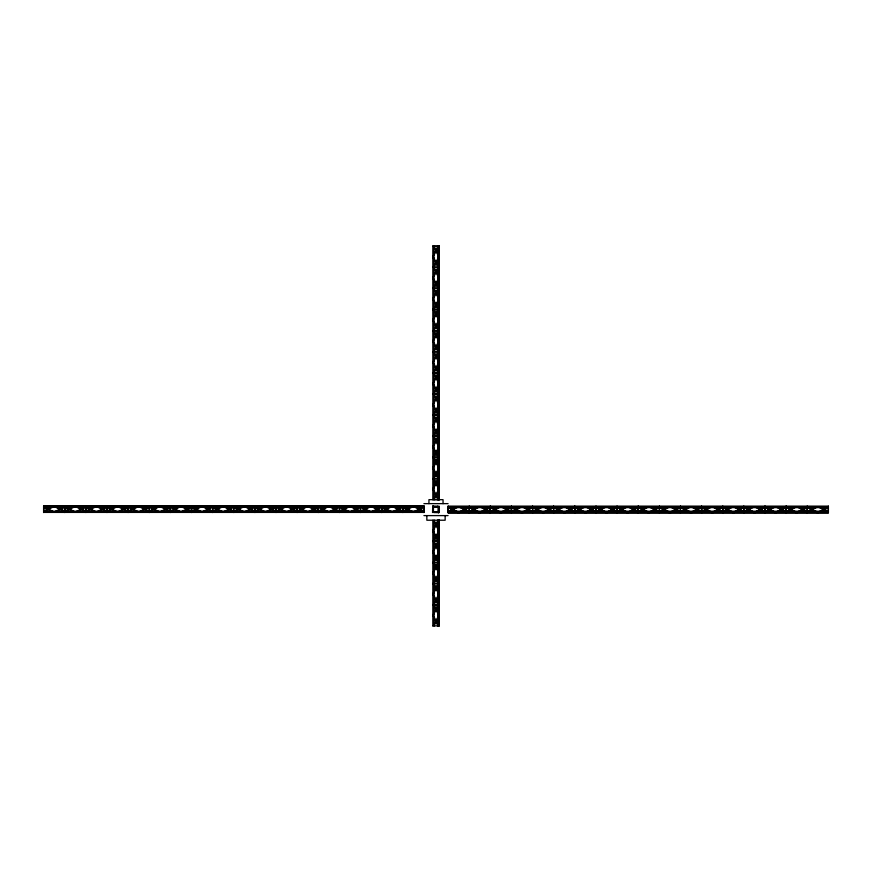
<?xml version="1.0" encoding="UTF-8"?>
<svg xmlns="http://www.w3.org/2000/svg" width="872" height="872" viewBox="0 0 872 872"><rect width="100%" height="100%" fill="white"/><g stroke="black" fill="none" stroke-linecap="round" stroke-linejoin="round"><path stroke-width="1.31" d="M433.853 254.428L437.875 246.264M433.853 255.529L437.875 247.365M434.114 266.025L438.703 256.695L434.114 247.365M434.114 267.126L438.703 257.796M433.853 275.552L437.875 267.399M433.853 276.664L437.875 268.5M434.114 287.15L438.703 277.83L434.114 268.5M434.114 288.261L438.703 278.931M433.853 296.687L437.875 288.523M433.853 297.788L437.875 289.635M434.114 308.285L438.703 298.954L434.114 289.635M434.114 309.386L438.703 300.066M433.853 317.822L437.875 309.658M433.853 318.923L437.875 310.759M434.114 329.42L438.703 320.089L434.114 310.759M434.114 330.521L438.703 321.19M433.853 338.946L437.875 330.793M433.853 340.058L437.875 331.894M434.114 350.544L438.703 341.225L434.114 331.894M434.114 351.656L438.703 342.325M433.853 360.082L437.875 351.917M433.853 361.182L437.875 353.018M434.114 371.679L438.703 362.349L434.114 353.018M434.114 372.78L438.703 363.45M433.853 381.217L437.875 373.053M433.853 382.318L437.875 374.153M434.114 392.803L438.703 383.484L434.114 374.153M434.114 393.915L438.703 384.585M433.853 402.341L437.875 394.177M433.853 403.442L437.875 395.288M434.114 413.938L438.703 404.608L434.114 395.288M434.114 415.039L438.703 405.72M433.853 423.476L437.875 415.312M433.853 424.577L437.875 416.413M434.114 435.074L438.703 425.743L434.114 416.413M434.114 436.174L438.703 426.844M433.853 444.6L437.875 436.447M433.853 445.712L437.875 437.548M434.114 456.198L438.703 446.878L434.114 437.548M434.114 457.31L438.703 447.979M433.853 465.735L437.875 457.571M433.853 466.836L437.875 458.672M434.114 477.333L438.703 468.002L434.114 458.672M434.114 478.434L438.703 469.103M433.853 486.87L437.875 478.706M433.853 487.971L437.875 479.807M434.114 498.468L438.703 489.138L434.114 479.807M434.114 499.569L438.703 490.238M433.853 528.508L437.875 520.344M433.853 529.609L437.875 521.456M434.114 540.106L438.703 530.776L434.114 521.456M434.114 541.207L438.703 531.887M433.853 549.643L437.875 541.479M433.853 550.744L437.875 542.58M434.114 561.241L438.703 551.911L434.114 542.58M434.114 562.342L438.703 553.012M433.853 570.768L437.875 562.614M433.853 571.879L437.875 563.715M434.114 582.365L438.703 573.046L434.114 563.715M434.114 583.477L438.703 574.147M433.853 591.903L437.875 583.739M433.853 593.004L437.875 584.85M434.114 603.5L438.703 594.17L434.114 584.85M434.114 604.601L438.703 595.282M433.853 613.038L437.875 604.874M433.853 614.139L437.875 605.975M434.114 624.635L438.703 615.305L434.114 605.975M434.114 625.736L438.703 616.406M43.731 511.101L53.061 506.229M44.843 511.101L54.162 506.512L63.493 511.101M55.328 511.363L63.493 507.341M56.44 511.363L64.593 507.341M64.866 511.101L74.196 506.229M65.967 511.101L75.297 506.512L84.628 511.101M76.464 511.363L84.628 507.341M77.564 511.363L85.729 507.341M86.001 511.101L95.321 506.229M87.102 511.101L96.432 506.512L105.752 511.101M97.588 511.363L105.752 507.341M98.7 511.363L106.864 507.341M107.125 511.101L116.456 506.229M108.226 511.101L117.556 506.512L126.887 511.101M118.723 511.363L126.887 507.341M119.824 511.363L127.988 507.341M128.26 511.101L137.58 506.229M129.361 511.101L138.692 506.512L148.011 511.101M139.858 511.363L148.011 507.341M140.959 511.363L149.123 507.341M149.385 511.101L158.715 506.229M150.496 511.101L159.816 506.512L169.146 511.101M160.982 511.363L169.146 507.341M162.094 511.363L170.247 507.341M170.52 511.101L179.85 506.229M171.62 511.101L180.951 506.512L190.281 511.101M182.117 511.363L190.281 507.341M183.218 511.363L191.382 507.341M191.655 511.101L200.974 506.229M192.756 511.101L202.086 506.512L211.405 511.101M203.252 511.363L211.405 507.341M204.353 511.363L212.517 507.341M212.779 511.101L222.109 506.229M213.88 511.101L223.21 506.512L232.541 511.101M224.377 511.363L232.541 507.341M225.477 511.363L233.642 507.341M233.914 511.101L243.244 506.229M235.015 511.101L244.345 506.512L253.676 511.101M245.512 511.363L253.676 507.341M246.613 511.363L254.777 507.341M255.038 511.101L264.369 506.229M256.15 511.101L265.47 506.512L274.8 511.101M266.636 511.363L274.8 507.341M267.748 511.363L275.901 507.341M276.173 511.101L285.504 506.229M277.274 511.101L286.605 506.512L295.935 511.101M287.771 511.363L295.935 507.341M288.872 511.363L297.036 507.341M297.308 511.101L306.628 506.229M298.409 511.101L307.74 506.512L317.059 511.101M308.906 511.363L317.059 507.341M310.007 511.363L318.171 507.341M318.433 511.101L327.763 506.229M319.544 511.101L328.864 506.512L338.194 511.101M330.03 511.363L338.194 507.341M331.131 511.363L339.295 507.341M339.568 511.101L348.898 506.229M340.669 511.101L349.999 506.512L359.329 511.101M351.165 511.363L359.329 507.341M352.266 511.363L360.43 507.341M360.692 511.101L370.022 506.229M361.804 511.101L371.123 506.512L380.454 511.101M372.29 511.363L380.454 507.341M373.401 511.363L381.555 507.341M381.827 511.101L391.157 506.229M382.928 511.101L392.258 506.512L401.589 511.101M393.425 511.363L401.589 507.341M394.526 511.363L402.69 507.341M402.962 511.101L412.282 506.229M404.063 511.101L413.393 506.512L422.713 511.101M414.56 511.363L422.713 507.341M415.661 511.363L423.825 507.341M457.506 506.785L448.175 511.374L448.175 506.327M449.287 511.374L458.607 506.785L467.937 511.374M459.773 511.635L467.937 507.613M460.885 511.635L469.038 507.613M478.641 506.785L469.31 511.374L469.31 506.327M470.411 511.374L479.742 506.785L489.072 511.374M480.908 511.635L489.072 507.613M482.009 511.635L490.173 507.613M499.765 506.785L490.446 511.374L490.446 506.327M491.546 511.374L500.877 506.785L510.196 511.374M502.043 511.635L510.196 507.613M503.144 511.635L511.308 507.613M520.9 506.785L511.57 511.374L511.57 506.327M512.671 511.374L522.001 506.785L531.331 511.374M523.167 511.635L531.331 507.613M524.268 511.635L532.432 507.613M542.035 506.785L532.705 511.374L532.705 506.327M533.806 511.374L543.136 506.785L552.456 511.374M544.302 511.635L552.456 507.613M545.403 511.635L553.567 507.613M553.829 511.374L563.159 506.785M554.941 511.374L564.26 506.785L573.591 511.374M565.427 511.635L573.591 507.613M566.538 511.635L574.692 507.613M584.294 506.785L574.964 511.374L574.964 506.327M576.065 511.374L585.395 506.785L594.726 511.374M586.562 511.635L594.726 507.613M587.663 511.635L595.827 507.613M605.419 506.785L596.099 511.374L596.099 506.327M597.2 511.374L606.531 506.785L615.85 511.374M607.697 511.635L615.85 507.613M608.798 511.635L616.962 507.613M617.223 511.374L626.554 506.785M618.324 511.374L627.655 506.785L636.985 511.374M628.821 511.635L636.985 507.613M629.922 511.635L638.086 507.613M647.689 506.785L638.359 511.374L638.359 506.327M639.459 511.374L648.79 506.785L658.12 511.374M649.956 511.635L658.12 507.613M651.057 511.635L659.221 507.613M668.813 506.785L659.483 511.374L659.483 506.327M660.595 511.374L669.914 506.785L679.244 511.374M671.08 511.635L679.244 507.613M672.192 511.635L680.345 507.613M680.618 511.374L689.948 506.785M681.719 511.374L691.049 506.785L700.38 511.374M692.215 511.635L700.38 507.613M693.316 511.635L701.48 507.613M711.072 506.785L701.753 511.374L701.753 506.327M702.854 511.374L712.184 506.785L721.504 511.374M713.351 511.635L721.504 507.613M714.451 511.635L722.616 507.613M732.208 506.785L722.877 511.374L722.877 506.327M723.989 511.374L733.308 506.785L742.639 511.374M734.475 511.635L742.639 507.613M735.576 511.635L743.74 507.613M744.012 511.374L753.343 506.785M745.113 511.374L754.444 506.785L763.774 511.374M755.61 511.635L763.774 507.613M756.711 511.635L764.875 507.613M774.467 506.785L765.136 511.374L765.136 506.327M766.248 511.374L775.568 506.785L784.898 511.374M776.734 511.635L784.898 507.613M777.846 511.635L785.999 507.613M795.602 506.785L786.272 511.374L786.272 506.327M787.372 511.374L796.703 506.785L806.033 511.374M797.869 511.635L806.033 507.613M798.97 511.635L807.134 507.613M807.407 511.374L816.726 506.785M808.508 511.374L817.838 506.785L827.157 511.374M819.004 511.635L827.157 507.613M820.105 511.635L828.269 507.613M432.686 246.133L439.292 246.133L439.292 499.7M432.828 246.264L439.161 246.264M432.686 267.257L439.292 267.257M432.828 267.399L439.161 267.399M432.828 288.261L439.161 288.261M432.686 288.392L439.292 288.392M432.828 309.386L439.161 309.386M432.686 309.527L439.292 309.527M432.828 309.658L439.161 309.658M432.686 330.652L439.292 330.652M432.828 330.793L439.161 330.793M432.828 351.656L439.161 351.656M432.686 351.787L439.292 351.787M432.828 372.78L439.161 372.78M432.686 372.911L439.292 372.911M432.828 373.053L439.161 373.053M432.828 393.915L439.161 393.915M432.686 394.046L439.292 394.046M432.828 394.177L439.161 394.177M432.828 415.039L439.161 415.039M432.686 415.181L439.292 415.181M432.828 436.174L439.161 436.174M432.686 436.305L439.292 436.305M432.828 436.447L439.161 436.447M432.828 457.31L439.161 457.31M432.686 457.44L439.292 457.44M432.828 457.571L439.161 457.571M432.686 478.575L439.292 478.575M432.828 478.706L439.161 478.706M432.828 499.569L439.161 499.569M423.912 503.635L448.077 503.635M43.6 506.054L423.956 506.054M43.6 506.349L423.956 506.349M439.161 506.196L439.03 511.374L438.278 511.374L438.278 506.643M448.045 506.327L828.4 506.327M43.6 506.512L423.956 506.512M437.875 506.49L439.03 506.49M448.175 506.49L469.038 506.49M469.31 506.49L490.173 506.49M490.446 506.49L511.308 506.49M511.57 506.49L532.432 506.49M532.705 506.49L553.567 506.49M553.829 506.49L574.692 506.49M574.964 506.49L595.827 506.49M596.099 506.49L616.962 506.49M617.223 506.49L638.086 506.49M638.359 506.49L659.221 506.49M659.483 506.49L680.345 506.49M680.618 506.49L701.48 506.49M701.753 506.49L722.616 506.49M722.877 506.49L743.74 506.49M744.012 506.49L764.875 506.49M765.136 506.49L785.999 506.49M786.272 506.49L807.134 506.49M807.407 506.49L828.269 506.49M43.731 506.621L64.593 506.621M64.866 506.621L85.729 506.621M86.001 506.621L106.864 506.621M107.125 506.621L127.988 506.621M128.26 506.621L149.123 506.621M149.385 506.621L170.247 506.621M170.52 506.621L191.382 506.621M191.655 506.621L212.517 506.621M212.779 506.621L233.642 506.621M233.914 506.621L254.777 506.621M255.038 506.621L275.901 506.621M276.173 506.621L297.036 506.621M297.308 506.621L318.171 506.621M318.433 506.621L339.295 506.621M339.568 506.621L360.43 506.621M360.692 506.621L381.555 506.621M381.827 506.621L402.69 506.621M402.962 506.621L423.825 506.621M437.875 506.643L439.03 506.643M448.045 506.621L828.4 506.621M43.6 506.806L423.956 506.806M433.144 506.752L437.744 506.752M448.045 506.785L828.4 506.785M433.144 506.948L437.875 506.948L437.875 506.196L432.686 506.054L433.449 506.196M448.045 507.079L828.4 507.079M43.6 507.21L423.956 507.21M43.6 507.341L423.956 507.341M432.686 507.482L433.449 507.482M448.045 507.613L828.4 507.613M43.6 511.243L423.956 511.101M438.278 511.243L439.03 511.243M448.045 511.374L828.4 511.374M448.045 511.504L828.4 511.504M432.686 511.777L432.556 512.529L432.686 507.341L433.449 507.341L433.449 512.071M438.572 511.777L433.842 511.777L433.842 512.529L439.03 512.66L438.278 512.529M433.983 511.962L438.572 511.962M448.045 511.908L448.175 512.66M469.038 511.908L469.31 512.66M532.432 511.908L532.705 512.66M553.829 511.908L553.567 512.66M595.827 511.908L596.099 512.66M617.223 511.908L616.962 512.66M659.221 511.908L659.483 512.66M680.618 511.908L680.345 512.66M722.616 511.908L722.877 512.66M744.012 511.908L743.74 512.66M807.407 511.908L807.134 512.66M432.686 512.071L433.842 512.071M432.686 512.235L438.572 512.355M448.045 512.365L828.4 512.202M43.6 512.398L423.956 512.398M448.175 512.496L469.038 512.496M469.31 512.496L490.173 512.496M490.446 512.496L511.308 512.496M511.57 512.496L532.432 512.496M532.705 512.496L553.567 512.496M553.829 512.496L574.692 512.496M574.964 512.496L595.827 512.496M596.099 512.496L616.962 512.496M617.223 512.496L638.086 512.496M638.359 512.496L659.221 512.496M659.483 512.496L680.345 512.496M680.618 512.496L701.48 512.496M701.753 512.496L722.616 512.496M722.877 512.496L743.74 512.496M744.012 512.496L764.875 512.496M765.136 512.496L785.999 512.496M786.272 512.496L807.134 512.496M807.407 512.496L828.269 512.496M448.045 512.66L828.4 512.66M423.912 515.603L448.077 515.603M432.828 541.207L439.161 541.207M432.686 541.349L439.292 541.349M432.828 541.479L439.161 541.479M432.686 562.473L439.292 562.473M432.828 562.614L439.161 562.614M432.828 583.477L439.161 583.477M432.686 583.608L439.292 583.608M432.828 604.601L439.161 604.601M432.686 604.743L439.292 604.743M432.828 604.874L439.161 604.874M432.686 625.867L439.292 625.867L439.292 520.213M818.939 506.785L828.269 511.374M808.508 507.613L816.672 511.635M807.407 507.613L815.56 511.635M797.804 506.785L807.134 511.374L807.134 506.327M787.372 507.613L795.537 511.635M786.272 507.613L794.436 511.635M776.679 506.785L785.999 511.374L785.999 506.327M766.248 507.613L774.412 511.635M765.136 507.613L773.301 511.635M755.544 506.785L764.875 511.374L764.875 506.327M745.113 507.613L753.277 511.635M744.012 507.613L752.176 511.635M734.42 506.785L743.74 511.374L743.74 506.327M723.989 507.613L732.142 511.635M722.877 507.613L731.041 511.635M713.285 506.785L722.616 511.374M702.854 507.613L711.018 511.635M701.753 507.613L709.906 511.635M692.15 506.785L701.48 511.374L701.48 506.327M681.719 507.613L689.883 511.635M680.618 507.613L688.782 511.635M671.026 506.785L680.345 511.374L680.345 506.327M660.595 507.613L668.748 511.635M659.483 507.613L667.647 511.635M649.891 506.785L659.221 511.374M639.459 507.613L647.624 511.635M638.359 507.613L646.523 511.635M628.756 506.785L638.086 511.374L638.086 506.327M618.324 507.613L626.488 511.635M617.223 507.613L625.388 511.635M607.631 506.785L616.962 511.374L616.962 506.327M597.2 507.613L605.364 511.635M596.099 507.613L604.252 511.635M586.496 506.785L595.827 511.374M576.065 507.613L584.229 511.635M574.964 507.613L583.128 511.635M565.372 506.785L574.692 511.374L574.692 506.327M554.941 507.613L563.094 511.635M553.829 507.613L561.993 511.635M544.237 506.785L553.567 511.374L553.567 506.327M533.806 507.613L541.97 511.635M532.705 507.613L540.869 511.635M523.102 506.785L532.432 511.374M512.671 507.613L520.835 511.635M511.57 507.613L519.734 511.635M501.978 506.785L511.308 511.374L511.308 506.327M491.546 507.613L499.711 511.635M490.446 507.613L498.599 511.635M480.843 506.785L490.173 511.374L490.173 506.327M470.411 507.613L478.575 511.635M469.31 507.613L477.475 511.635M459.718 506.785L469.038 511.374M449.287 507.613L457.44 511.635M448.175 507.613L456.339 511.635M423.825 511.101L414.494 506.229M404.063 507.341L412.227 511.363M402.962 507.341L411.115 511.363M402.69 511.101L393.359 506.229M382.928 507.341L391.092 511.363M381.827 507.341L389.991 511.363M381.555 511.101L372.235 506.229M361.804 507.341L369.957 511.363M360.692 507.341L368.856 511.363M360.43 511.101L351.1 506.229M340.669 507.341L348.833 511.363M339.568 507.341L347.732 511.363M339.295 511.101L329.965 506.229M319.544 507.341L327.698 511.363M318.433 507.341L326.597 511.363M318.171 511.101L308.841 506.229M298.409 507.341L306.573 511.363M297.308 507.341L305.462 511.363M297.036 511.101L287.706 506.229M277.274 507.341L285.438 511.363M276.173 507.341L284.337 511.363M275.901 511.101L266.581 506.229M256.15 507.341L264.303 511.363M255.038 507.341L263.202 511.363M254.777 511.101L245.446 506.229M235.015 507.341L243.179 511.363M233.914 507.341L242.078 511.363M233.642 511.101L224.311 506.229M213.88 507.341L222.044 511.363M212.779 507.341L220.943 511.363M212.517 511.101L203.187 506.229M192.756 507.341L200.92 511.363M191.655 507.341L199.808 511.363M191.382 511.101L182.052 506.229M171.62 507.341L179.785 511.363M170.52 507.341L178.684 511.363M170.247 511.101L160.928 506.229M150.496 507.341L158.65 511.363M149.385 507.341L157.549 511.363M149.123 511.101L139.793 506.229M129.361 507.341L137.525 511.363M128.26 507.341L136.424 511.363M127.988 511.101L118.657 506.229M108.226 507.341L116.39 511.363M107.125 507.341L115.289 511.363M106.864 511.101L97.533 506.229M87.102 507.341L95.266 511.363M86.001 507.341L94.154 511.363M85.729 511.101L76.398 506.229M65.967 507.341L74.131 511.363M64.866 507.341L73.03 511.363M64.593 511.101L55.274 506.229M44.843 507.341L52.996 511.363M43.731 507.341L51.895 511.363M434.114 246.264L438.703 255.594M433.853 257.861L437.875 266.025M433.853 258.962L437.875 267.126M434.114 267.399L438.703 276.718M433.853 278.996L437.875 287.15M433.853 280.097L437.875 288.261M434.114 288.523L438.703 297.853M433.853 300.121L437.875 308.285M433.853 301.232L437.875 309.386M434.114 309.658L438.703 318.988M433.853 321.256L437.875 329.42M433.853 322.357L437.875 330.521M434.114 330.793L438.703 340.113M433.853 342.391L437.875 350.544M433.853 343.492L437.875 351.656M434.114 351.917L438.703 361.248M433.853 363.515L437.875 371.679M433.853 364.616L437.875 372.78M434.114 373.053L438.703 382.383M433.853 384.65L437.875 392.803M433.853 385.751L437.875 393.915M434.114 394.177L438.703 403.507M433.853 405.774L437.875 413.938M433.853 406.886L437.875 415.039M434.114 415.312L438.703 424.642M433.853 426.909L437.875 435.074M433.853 428.01L437.875 436.174M434.114 436.447L438.703 445.766M433.853 448.045L437.875 456.198M433.853 449.145L437.875 457.31M434.114 457.571L438.703 466.902M433.853 469.169L437.875 477.333M433.853 470.27L437.875 478.434M434.114 478.706L438.703 488.037M433.853 490.304L437.875 498.468M433.853 491.405L437.875 499.569M434.114 520.344L438.703 529.675M433.853 531.942L437.875 540.106M433.853 533.054L437.875 541.207M434.114 541.479L438.703 550.81M433.853 553.077L437.875 561.241M433.853 554.178L437.875 562.342M434.114 562.614L438.703 571.934M433.853 574.212L437.875 582.365M433.853 575.313L437.875 583.477M434.114 583.739L438.703 593.069M433.853 595.336L437.875 603.5M433.853 596.448L437.875 604.601M434.114 604.874L438.703 614.204M433.853 616.471L437.875 624.635M433.853 617.572L437.875 625.736M828.4 506.196L828.4 512.791L448.045 512.791L448.045 506.196M828.269 506.327L828.269 512.66M818.939 512.496L816.726 512.496M807.265 506.196L807.265 512.791M797.804 512.496L795.602 512.496M786.272 512.66L786.272 511.908L785.999 512.66M786.141 506.196L786.141 512.791M776.679 512.496L774.467 512.496M765.136 512.66L765.136 511.908L764.875 512.66M765.006 506.196L765.006 512.791M755.544 512.496L753.343 512.496M743.881 506.196L743.881 512.791M734.42 512.496L732.208 512.496M722.746 506.196L722.746 512.791M713.285 512.496L711.072 512.496M701.753 512.66L701.753 511.908L701.48 512.66M701.611 506.196L701.611 512.791M692.15 512.496L689.948 512.496M680.487 506.196L680.487 512.791M671.026 512.496L668.813 512.496M659.352 506.196L659.352 512.791M649.891 512.496L647.689 512.496M638.359 512.66L638.359 511.908L638.086 512.66M638.228 506.196L638.228 512.791M628.756 512.496L626.554 512.496M617.093 506.196L617.093 512.791M607.631 512.496L605.419 512.496M595.958 506.196L595.958 512.791M586.496 512.496L584.294 512.496M574.964 512.66L574.692 511.908L574.692 512.66M574.833 506.196L574.833 512.791M565.372 512.496L563.159 512.496M553.698 506.196L553.698 512.791M544.237 512.496L542.035 512.496M532.563 506.196L532.563 512.791M523.102 512.496L520.9 512.496M511.57 512.66L511.308 511.908L511.308 512.66M511.439 506.196L511.439 512.791M501.978 512.496L499.765 512.496M490.446 512.66L490.446 511.908L490.173 512.66M490.304 506.196L490.304 512.791M480.843 512.496L478.641 512.496M469.18 506.196L469.18 512.791M459.718 512.496L457.506 512.496M445.145 515.603L445.145 520.224L426.844 520.224L426.844 515.603M443.041 503.635L443.041 499.667L428.948 499.667L428.948 503.635M439.161 246.133L439.161 499.7M439.161 520.213L439.161 625.867M438.867 246.133L438.867 499.7M438.856 506.643L438.856 511.243M438.867 520.213L438.867 625.867M438.703 246.133L438.703 499.7M438.736 511.374L438.736 512.529M438.703 520.213L438.703 625.867M438.594 246.264L438.594 267.126M438.594 267.399L438.594 288.261M438.594 288.523L438.594 309.386M438.594 309.658L438.594 330.521M438.594 330.793L438.594 351.656M438.594 351.917L438.594 372.78M438.594 373.053L438.594 393.915M438.594 394.177L438.594 415.039M438.594 415.312L438.594 436.174M438.594 436.447L438.594 457.31M438.594 457.571L438.594 478.434M438.594 478.706L438.594 499.569M438.572 511.374L438.572 512.529M438.594 520.344L438.594 541.207M438.594 541.479L438.594 562.342M438.594 562.614L438.594 583.477M438.594 583.739L438.594 604.601M438.594 604.874L438.594 625.736M438.409 246.133L438.409 499.7M438.463 506.643L438.463 511.243M438.409 520.213L438.409 625.867M438.006 246.133L438.006 499.7M438.006 520.213L438.006 625.867M437.875 246.133L437.875 499.7M437.875 520.213L437.875 625.867M437.744 506.196L437.744 506.948M433.983 246.133L434.114 499.7M433.983 511.777L433.983 512.529M434.114 520.213L434.114 625.867M433.253 507.482L433.253 512.071M433.144 506.196L433.144 507.341M432.992 506.196L432.861 512.071M432.828 246.133L432.828 499.7M432.828 520.213L432.828 625.867M423.956 512.529L423.956 505.923L43.6 505.923L43.6 512.529M423.825 506.054L423.825 512.398M402.962 506.054L402.962 512.398M402.82 505.923L402.82 512.529M381.827 506.054L381.827 512.398M381.696 505.923L381.696 512.529M381.555 506.054L381.555 512.398M360.561 505.923L360.561 512.529M360.43 506.054L360.43 512.398M339.568 506.054L339.568 512.398M339.437 505.923L339.437 512.529M318.433 506.054L318.433 512.398M318.302 505.923L318.302 512.529M318.171 506.054L318.171 512.398M297.167 505.923L297.167 512.529M297.036 506.054L297.036 512.398M276.173 506.054L276.173 512.398M276.043 505.923L276.043 512.529M255.038 506.054L255.038 512.398M254.907 505.923L254.907 512.529M254.777 506.054L254.777 512.398M233.772 505.923L233.772 512.529M233.642 506.054L233.642 512.398M212.779 506.054L212.779 512.398M212.648 505.923L212.648 512.529M191.655 506.054L191.655 512.398M191.513 505.923L191.513 512.529M191.382 506.054L191.382 512.398M170.52 506.054L170.52 512.398M170.389 505.923L170.389 512.529M170.247 506.054L170.247 512.398M149.385 506.054L149.385 512.398M149.254 505.923L149.254 512.529M128.26 506.054L128.26 512.398M128.119 505.923L128.119 512.529M127.988 506.054L127.988 512.398M107.125 506.054L107.125 512.398M106.994 505.923L106.994 512.529M106.864 506.054L106.864 512.398M86.001 506.054L86.001 512.398M85.859 505.923L85.859 512.529M64.866 506.054L64.866 512.398M64.735 505.923L64.735 512.529M64.593 506.054L64.593 512.398M43.731 506.054L43.731 512.398M433.384 255.594L432.992 257.796L433.384 255.594M433.384 276.718L432.992 278.931L433.384 276.718M433.384 297.853L432.992 300.066L433.384 297.853M433.384 318.988L432.992 321.19L433.384 318.988M433.384 340.113L432.992 342.325L433.384 340.113M433.384 361.248L432.992 363.45L433.384 361.248M433.384 382.383L432.992 384.585L433.384 382.383M433.384 403.507L432.992 405.72L433.384 403.507M433.384 424.642L432.992 426.844L433.384 424.642M433.384 445.766L432.992 447.979L433.384 445.766M433.384 466.902L432.992 469.103L433.384 466.902M433.384 488.037L432.992 490.238L433.384 488.037M55.274 511.831L53.061 512.224L55.274 511.831M76.398 511.831L74.196 512.224L76.398 511.831M97.533 511.831L95.321 512.224L97.533 511.831M118.657 511.831L116.456 512.224L118.657 511.831M139.793 511.831L137.58 512.224L139.793 511.831M160.928 511.831L158.715 512.224L160.928 511.831M182.052 511.831L179.85 512.224L182.052 511.831M203.187 511.831L200.974 512.224L203.187 511.831M224.311 511.831L222.109 512.224L224.311 511.831M245.446 511.831L243.244 512.224L245.446 511.831M266.581 511.831L264.369 512.224L266.581 511.831M287.706 511.831L285.504 512.224L287.706 511.831M308.841 511.831L306.628 512.224L308.841 511.831M329.965 511.831L327.763 512.224L329.965 511.831M351.1 511.831L348.898 512.224L351.1 511.831M372.235 511.831L370.022 512.224L372.235 511.831M393.359 511.831L391.157 512.224L393.359 511.831M414.494 511.831L412.282 512.224L414.494 511.831M433.384 529.675L432.992 531.887L433.384 529.675M433.384 550.81L432.992 553.012L433.384 550.81M433.384 571.934L432.992 574.147L433.384 571.934M433.384 593.069L432.992 595.282L433.384 593.069M433.384 614.204L432.992 616.406L433.384 614.204"/></g></svg>
